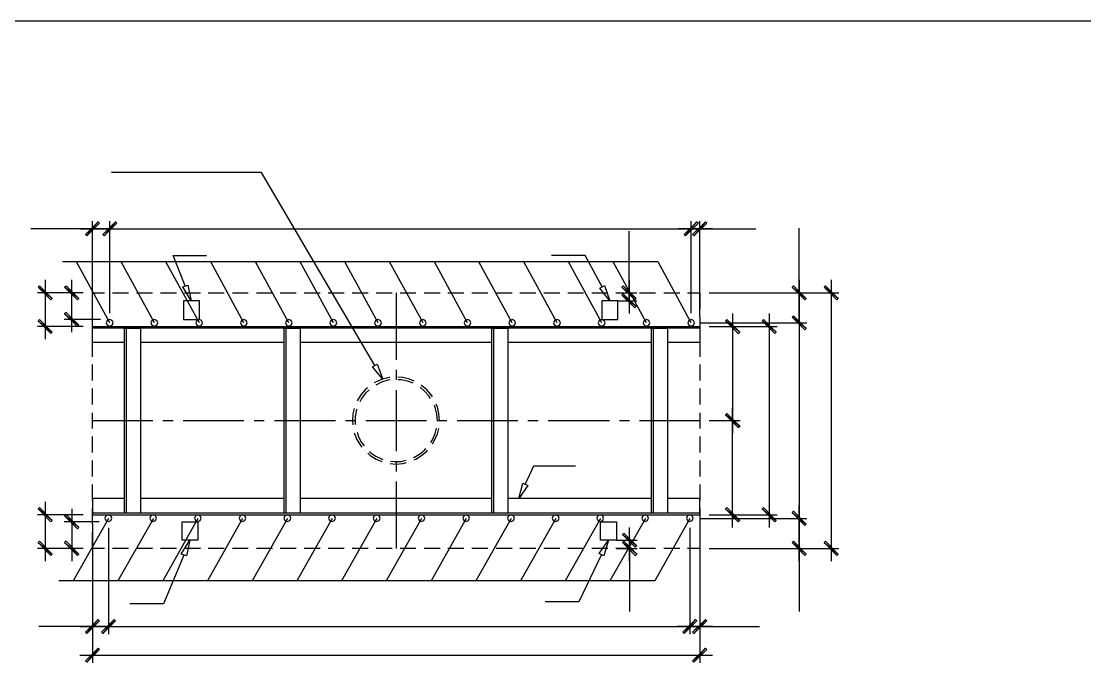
# Model space of a CAD drawing. Extents: x -1 to 315, y 0 to 224.
# Drawn here: x 183.76 to 227.8, y 194.61 to 221.19 of the extents above; entities that cross this region are included whole.
import ezdxf

# ---------------------------------------------------------------- set-up
doc = ezdxf.new("R2010")
doc.units = 0
doc.header["$MEASUREMENT"] = 0
doc.layers.add('UNDERLAY', color=8, linetype='Continuous')

msp = doc.modelspace()

# ---------------------------------------------------------------- linework, layer by layer
at = {"layer": 'UNDERLAY'}
for p, q in [((313.265, 221.191), (5.291, 221.191)), ((193.709, 214.919), (187.492, 214.919)), ((198.402, 206.933), (193.709, 214.919)), ((186.943, 212.88), (186.417, 212.354)), ((186.473, 212.298), (186.943, 212.88)), ((186.473, 212.298), (186.943, 212.88)), ((186.999, 212.824), (186.473, 212.298)), ((186.708, 208.949), (186.708, 212.914)), ((186.943, 212.88), (186.999, 212.824)), ((187.134, 212.354), (187.66, 212.88)), ((187.134, 212.354), (187.66, 212.88)), ((187.66, 212.88), (187.19, 212.298)), ((187.66, 212.88), (187.19, 212.298)), ((187.66, 212.88), (187.19, 212.298)), ((187.66, 212.88), (187.19, 212.298)), ((187.19, 212.298), (187.716, 212.824)), ((187.19, 212.298), (187.716, 212.824)), ((187.425, 209.095), (187.425, 212.914)), ((187.425, 209.095), (187.425, 212.914)), ((187.716, 212.824), (187.66, 212.88)), ((187.716, 212.824), (187.66, 212.88)), ((211.742, 212.88), (211.215, 212.354)), ((211.742, 212.88), (211.215, 212.354)), ((211.271, 212.298), (211.742, 212.88)), ((211.271, 212.298), (211.742, 212.88)), ((211.271, 212.298), (211.742, 212.88)), ((211.271, 212.298), (211.742, 212.88)), ((211.798, 212.824), (211.271, 212.298)), ((211.798, 212.824), (211.271, 212.298)), ((211.507, 209.095), (211.507, 212.914)), ((211.507, 209.095), (211.507, 212.914)), ((211.551, 212.354), (212.089, 212.88)), ((212.089, 212.88), (211.618, 212.298)), ((212.089, 212.88), (211.618, 212.298)), ((211.618, 212.298), (212.145, 212.824)), ((211.742, 212.88), (211.798, 212.824)), ((211.742, 212.88), (211.798, 212.824)), ((211.854, 208.949), (211.854, 212.914)), ((212.145, 212.824), (212.089, 212.88)), ((186.708, 212.589), (184.155, 212.589)), ((186.182, 212.589), (186.708, 212.589)), ((186.417, 212.354), (186.473, 212.298)), ((187.425, 212.589), (186.708, 212.589)), ((186.708, 212.589), (187.425, 212.589)), ((186.898, 212.589), (212.033, 212.589)), ((187.19, 212.298), (187.134, 212.354)), ((187.19, 212.298), (187.134, 212.354)), ((187.425, 212.589), (187.952, 212.589)), ((208.93, 209.935), (208.93, 212.5)), ((211.507, 212.589), (210.98, 212.589)), ((211.215, 212.354), (211.271, 212.298)), ((211.215, 212.354), (211.271, 212.298)), ((211.507, 212.589), (211.854, 212.589)), ((211.854, 212.589), (211.507, 212.589)), ((211.618, 212.298), (211.551, 212.354)), ((212.38, 212.589), (211.854, 212.589)), ((211.854, 212.589), (214.183, 212.589)), ((215.975, 209.935), (215.975, 212.623)), ((190.55, 210.226), (190.046, 211.48)), ((190.046, 211.48), (191.435, 211.48)), ((207.105, 211.491), (205.716, 211.491)), ((207.81, 210.192), (207.105, 211.491)), ((210.118, 211.223), (185.465, 211.223)), ((187.425, 208.691), (186.047, 211.223)), ((189.273, 208.691), (187.895, 211.223)), ((191.132, 208.691), (189.744, 211.223)), ((192.98, 208.691), (191.603, 211.223)), ((194.84, 208.691), (193.451, 211.223)), ((196.688, 208.691), (195.31, 211.223)), ((198.536, 208.691), (197.159, 211.223)), ((200.395, 208.691), (199.007, 211.223)), ((202.244, 208.691), (200.866, 211.223)), ((204.091, 208.691), (202.714, 211.223)), ((205.951, 208.691), (204.573, 211.223)), ((207.799, 208.691), (206.421, 211.223)), ((209.658, 208.691), (208.269, 211.223)), ((211.507, 208.691), (210.129, 211.223)), ((184.457, 210.17), (184.513, 210.226)), ((185.039, 209.7), (184.457, 210.17)), ((184.457, 210.17), (184.983, 209.643)), ((185.039, 209.7), (184.457, 210.17)), ((184.513, 210.226), (185.039, 209.7)), ((184.748, 210.473), (184.748, 208.019)), ((185.554, 210.17), (185.611, 210.226)), ((186.137, 209.7), (185.554, 210.17)), ((185.554, 210.17), (186.081, 209.643)), ((186.137, 209.7), (185.554, 210.17)), ((185.611, 210.226), (186.137, 209.7)), ((185.845, 208.311), (185.845, 210.473)), ((190.449, 210.181), (190.651, 210.259)), ((190.797, 209.61), (190.449, 210.181)), ((190.651, 210.259), (190.797, 209.61)), ((207.721, 210.136), (207.911, 210.237)), ((208.135, 209.61), (207.721, 210.136)), ((207.911, 210.237), (208.135, 209.61)), ((208.684, 210.226), (208.628, 210.17)), ((208.628, 210.17), (209.222, 209.7)), ((208.628, 210.17), (209.222, 209.7)), ((209.166, 209.643), (208.628, 210.17)), ((209.222, 209.7), (208.684, 210.226)), ((208.93, 210.473), (208.93, 209.935)), ((215.74, 210.226), (215.684, 210.17)), ((215.684, 210.17), (216.267, 209.7)), ((215.684, 210.17), (216.267, 209.7)), ((216.211, 209.643), (215.684, 210.17)), ((216.267, 209.7), (215.74, 210.226)), ((215.975, 210.473), (215.975, 209.935)), ((217.006, 210.17), (217.062, 210.226)), ((217.588, 209.7), (217.006, 210.17)), ((217.006, 210.17), (217.532, 209.643)), ((217.588, 209.7), (217.006, 210.17)), ((217.062, 210.226), (217.588, 209.7)), ((217.297, 210.473), (217.297, 198.824)), ((186.316, 209.935), (184.423, 209.935)), ((184.983, 209.643), (185.039, 209.7)), ((186.316, 209.935), (185.532, 209.935)), ((186.081, 209.643), (186.137, 209.7)), ((186.708, 209.935), (187.201, 209.935)), ((186.708, 209.274), (186.708, 209.935)), ((187.537, 209.935), (188.198, 209.935)), ((188.534, 209.935), (189.195, 209.935)), ((189.52, 209.935), (190.18, 209.935)), ((190.517, 209.935), (191.177, 209.935)), ((191.502, 209.935), (192.163, 209.935)), ((192.499, 209.935), (193.16, 209.935)), ((193.496, 209.935), (194.157, 209.935)), ((194.481, 209.935), (195.142, 209.935)), ((195.478, 209.935), (196.139, 209.935)), ((196.464, 209.935), (197.125, 209.935)), ((197.461, 209.935), (198.122, 209.935)), ((198.458, 209.935), (199.119, 209.935)), ((199.286, 209.935), (199.286, 207.168)), ((199.444, 209.935), (200.104, 209.935)), ((200.44, 209.935), (201.101, 209.935)), ((201.426, 209.935), (202.087, 209.935)), ((202.423, 209.935), (203.084, 209.935)), ((203.419, 209.935), (204.081, 209.935)), ((204.405, 209.935), (205.066, 209.935)), ((205.402, 209.935), (206.063, 209.935)), ((206.388, 209.935), (207.048, 209.935)), ((207.385, 209.935), (208.046, 209.935)), ((208.382, 209.935), (209.042, 209.935)), ((208.46, 209.935), (209.244, 209.935)), ((208.628, 209.845), (208.684, 209.901)), ((209.222, 209.375), (208.628, 209.845)), ((208.628, 209.845), (209.166, 209.319)), ((209.222, 209.375), (208.628, 209.845)), ((208.684, 209.901), (209.222, 209.375)), ((208.93, 209.61), (208.93, 209.935)), ((208.93, 209.935), (208.93, 209.61)), ((209.222, 209.7), (209.166, 209.643)), ((209.367, 209.935), (210.028, 209.935)), ((210.364, 209.935), (211.025, 209.935)), ((211.35, 209.935), (211.854, 209.935)), ((211.854, 209.935), (211.854, 209.274)), ((212.246, 209.935), (216.289, 209.935)), ((212.246, 209.935), (217.622, 209.935)), ((215.975, 208.691), (215.975, 209.935)), ((215.975, 209.935), (215.975, 208.691)), ((216.267, 209.7), (216.211, 209.643)), ((217.532, 209.643), (217.588, 209.7)), ((191.132, 209.61), (190.472, 209.61)), ((190.472, 209.61), (190.472, 208.837)), ((191.132, 208.837), (191.132, 209.61)), ((208.46, 209.61), (207.799, 209.61)), ((207.799, 209.61), (207.799, 208.837)), ((208.46, 208.837), (208.46, 209.61)), ((208.46, 209.61), (209.244, 209.61)), ((208.93, 209.61), (208.93, 209.083)), ((209.166, 209.319), (209.222, 209.375)), ((215.975, 209.229), (215.975, 200.067)), ((184.513, 208.837), (184.457, 208.781)), ((184.457, 208.781), (185.039, 208.311)), ((184.457, 208.781), (185.039, 208.311)), ((184.983, 208.255), (184.457, 208.781)), ((185.039, 208.311), (184.513, 208.837)), ((187.033, 208.837), (185.532, 208.837)), ((185.611, 209.128), (185.554, 209.072)), ((185.554, 209.072), (186.137, 208.602)), ((185.554, 209.072), (186.137, 208.602)), ((186.081, 208.546), (185.554, 209.072)), ((186.137, 208.602), (185.611, 209.128)), ((186.708, 208.288), (186.708, 208.949)), ((187.32, 208.796), (187.279, 208.697)), ((187.419, 208.837), (187.32, 208.796)), ((187.518, 208.796), (187.419, 208.837)), ((187.559, 208.697), (187.518, 208.796)), ((189.168, 208.796), (189.127, 208.697)), ((189.267, 208.837), (189.168, 208.796)), ((189.366, 208.796), (189.267, 208.837)), ((189.407, 208.697), (189.366, 208.796)), ((190.472, 208.837), (191.132, 208.837)), ((191.028, 208.796), (190.987, 208.697)), ((191.127, 208.837), (191.028, 208.796)), ((191.226, 208.796), (191.127, 208.837)), ((191.267, 208.697), (191.226, 208.796)), ((192.876, 208.796), (192.835, 208.697)), ((192.975, 208.837), (192.876, 208.796)), ((193.074, 208.796), (192.975, 208.837)), ((193.115, 208.697), (193.074, 208.796)), ((194.735, 208.796), (194.694, 208.697)), ((194.834, 208.837), (194.735, 208.796)), ((194.933, 208.796), (194.834, 208.837)), ((194.974, 208.697), (194.933, 208.796)), ((196.583, 208.796), (196.542, 208.697)), ((196.682, 208.837), (196.583, 208.796)), ((196.781, 208.796), (196.682, 208.837)), ((196.822, 208.697), (196.781, 208.796)), ((198.431, 208.796), (198.39, 208.697)), ((198.53, 208.837), (198.431, 208.796)), ((198.629, 208.796), (198.53, 208.837)), ((198.67, 208.697), (198.629, 208.796)), ((200.291, 208.796), (200.25, 208.697)), ((200.39, 208.837), (200.291, 208.796)), ((200.489, 208.796), (200.39, 208.837)), ((200.529, 208.697), (200.489, 208.796)), ((202.139, 208.796), (202.098, 208.697)), ((202.238, 208.837), (202.139, 208.796)), ((202.337, 208.796), (202.238, 208.837)), ((202.378, 208.697), (202.337, 208.796)), ((203.987, 208.796), (203.946, 208.697)), ((204.086, 208.837), (203.987, 208.796)), ((204.185, 208.796), (204.086, 208.837)), ((204.226, 208.697), (204.185, 208.796)), ((205.846, 208.796), (205.806, 208.697)), ((205.945, 208.837), (205.846, 208.796)), ((206.044, 208.796), (205.945, 208.837)), ((206.085, 208.697), (206.044, 208.796)), ((207.695, 208.796), (207.653, 208.697)), ((207.794, 208.837), (207.695, 208.796)), ((207.893, 208.796), (207.794, 208.837)), ((207.799, 208.837), (208.46, 208.837)), ((207.934, 208.697), (207.893, 208.796)), ((209.554, 208.796), (209.513, 208.697)), ((209.653, 208.837), (209.554, 208.796)), ((209.752, 208.796), (209.653, 208.837)), ((209.793, 208.697), (209.752, 208.796)), ((211.402, 208.796), (211.361, 208.697)), ((211.501, 208.837), (211.402, 208.796)), ((211.6, 208.796), (211.501, 208.837)), ((211.641, 208.697), (211.6, 208.796)), ((211.854, 208.949), (211.854, 208.288)), ((212.918, 208.781), (212.974, 208.837)), ((213.511, 208.311), (212.918, 208.781)), ((212.918, 208.781), (213.444, 208.255)), ((213.511, 208.311), (212.918, 208.781)), ((212.974, 208.837), (213.511, 208.311)), ((213.209, 209.083), (213.209, 204.121)), ((214.441, 208.781), (214.497, 208.837)), ((215.023, 208.311), (214.441, 208.781)), ((214.441, 208.781), (214.967, 208.255)), ((215.023, 208.311), (214.441, 208.781)), ((214.497, 208.837), (215.023, 208.311)), ((214.732, 209.083), (214.732, 200.212)), ((215.684, 208.927), (215.74, 208.983)), ((215.684, 208.927), (215.74, 208.983)), ((216.267, 208.456), (215.684, 208.927)), ((215.684, 208.927), (216.211, 208.4)), ((216.267, 208.456), (215.684, 208.927)), ((216.267, 208.456), (215.684, 208.927)), ((215.684, 208.927), (216.211, 208.4)), ((216.267, 208.456), (215.684, 208.927)), ((215.74, 208.983), (216.267, 208.456)), ((215.74, 208.983), (216.267, 208.456)), ((186.316, 208.546), (184.423, 208.546)), ((186.137, 208.602), (186.081, 208.546)), ((186.708, 207.885), (186.708, 208.546)), ((186.708, 208.546), (211.854, 208.546)), ((211.854, 208.478), (186.708, 208.478)), ((187.279, 208.697), (187.32, 208.598)), ((187.32, 208.598), (187.419, 208.557)), ((187.419, 208.557), (187.518, 208.598)), ((187.518, 208.598), (187.559, 208.697)), ((188.03, 200.806), (188.03, 208.478)), ((188.03, 208.478), (188.691, 208.478)), ((188.097, 208.478), (188.097, 200.806)), ((188.691, 208.478), (188.691, 200.806)), ((189.127, 208.697), (189.168, 208.598)), ((189.168, 208.598), (189.267, 208.557)), ((189.267, 208.557), (189.366, 208.598)), ((189.366, 208.598), (189.407, 208.697)), ((190.987, 208.697), (191.028, 208.598)), ((191.028, 208.598), (191.127, 208.557)), ((191.127, 208.557), (191.226, 208.598)), ((191.226, 208.598), (191.267, 208.697)), ((192.835, 208.697), (192.876, 208.598)), ((192.876, 208.598), (192.975, 208.557)), ((192.975, 208.557), (193.074, 208.598)), ((193.074, 208.598), (193.115, 208.697)), ((194.649, 200.806), (194.649, 208.478)), ((194.649, 208.478), (195.31, 208.478)), ((194.694, 208.697), (194.735, 208.598)), ((194.717, 208.478), (194.717, 200.806)), ((194.735, 208.598), (194.834, 208.557)), ((194.834, 208.557), (194.933, 208.598)), ((194.933, 208.598), (194.974, 208.697)), ((195.31, 208.478), (195.31, 200.806)), ((196.542, 208.697), (196.583, 208.598)), ((196.583, 208.598), (196.682, 208.557)), ((196.682, 208.557), (196.781, 208.598)), ((196.781, 208.598), (196.822, 208.697)), ((198.39, 208.697), (198.431, 208.598)), ((198.431, 208.598), (198.53, 208.557)), ((198.53, 208.557), (198.629, 208.598)), ((198.629, 208.598), (198.67, 208.697)), ((200.25, 208.697), (200.291, 208.598)), ((200.291, 208.598), (200.39, 208.557)), ((200.39, 208.557), (200.489, 208.598)), ((200.489, 208.598), (200.529, 208.697)), ((202.098, 208.697), (202.139, 208.598)), ((202.139, 208.598), (202.238, 208.557)), ((202.238, 208.557), (202.337, 208.598)), ((202.337, 208.598), (202.378, 208.697)), ((203.252, 200.806), (203.252, 208.478)), ((203.252, 208.478), (203.913, 208.478)), ((203.319, 208.478), (203.319, 200.806)), ((203.913, 208.478), (203.913, 200.806)), ((203.946, 208.697), (203.987, 208.598)), ((203.987, 208.598), (204.086, 208.557)), ((204.086, 208.557), (204.185, 208.598)), ((204.185, 208.598), (204.226, 208.697)), ((205.806, 208.697), (205.846, 208.598)), ((205.846, 208.598), (205.945, 208.557)), ((205.945, 208.557), (206.044, 208.598)), ((206.044, 208.598), (206.085, 208.697)), ((207.653, 208.697), (207.695, 208.598)), ((207.695, 208.598), (207.794, 208.557)), ((207.794, 208.557), (207.893, 208.598)), ((207.893, 208.598), (207.934, 208.697)), ((209.513, 208.697), (209.554, 208.598)), ((209.554, 208.598), (209.653, 208.557)), ((209.653, 208.557), (209.752, 208.598)), ((209.752, 208.598), (209.793, 208.697)), ((209.86, 200.806), (209.86, 208.478)), ((209.86, 208.478), (210.521, 208.478)), ((209.927, 208.478), (209.927, 200.806)), ((210.521, 208.478), (210.521, 200.806)), ((211.361, 208.697), (211.402, 208.598)), ((211.402, 208.598), (211.501, 208.557)), ((211.501, 208.557), (211.6, 208.598)), ((211.6, 208.598), (211.641, 208.697)), ((211.854, 208.546), (211.854, 207.885)), ((211.898, 208.691), (216.289, 208.691)), ((211.898, 208.691), (216.289, 208.691)), ((212.246, 208.546), (215.057, 208.546)), ((212.246, 208.546), (213.534, 208.546)), ((215.975, 208.691), (215.975, 208.165)), ((216.211, 208.4), (216.267, 208.456)), ((216.211, 208.4), (216.267, 208.456)), ((185.039, 208.311), (184.983, 208.255)), ((186.708, 207.291), (186.708, 207.952)), ((211.854, 207.952), (211.854, 207.291)), ((213.444, 208.255), (213.511, 208.311)), ((214.967, 208.255), (215.023, 208.311)), ((188.03, 207.885), (186.708, 207.885)), ((194.649, 207.885), (188.691, 207.885)), ((203.252, 207.885), (195.31, 207.885)), ((209.86, 207.885), (203.913, 207.885)), ((211.854, 207.885), (210.521, 207.885)), ((186.708, 206.306), (186.708, 206.966)), ((198.301, 206.877), (198.491, 206.989)), ((198.738, 206.362), (198.301, 206.877)), ((198.491, 206.989), (198.738, 206.362)), ((199.286, 206.743), (199.286, 206.328)), ((211.854, 206.966), (211.854, 206.306)), ((198.458, 206.249), (198.379, 206.205)), ((198.682, 206.238), (198.435, 206.115)), ((198.715, 206.362), (198.458, 206.249)), ((198.939, 206.317), (198.682, 206.238)), ((198.995, 206.429), (198.715, 206.362)), ((199.04, 206.328), (198.939, 206.317)), ((199.018, 206.429), (198.995, 206.429)), ((199.555, 206.429), (199.354, 206.44)), ((199.488, 206.339), (199.365, 206.339)), ((199.757, 206.283), (199.488, 206.339)), ((199.836, 206.362), (199.555, 206.429)), ((199.992, 206.193), (199.757, 206.283)), ((200.026, 206.283), (199.836, 206.362)), ((186.708, 205.309), (186.708, 205.97)), ((197.819, 205.712), (197.674, 205.466)), ((197.999, 205.925), (197.819, 205.712)), ((198.01, 205.779), (197.842, 205.555)), ((198.099, 206.003), (197.999, 205.925)), ((198.166, 205.925), (198.01, 205.779)), ((199.286, 205.902), (199.286, 203.382)), ((200.462, 205.869), (200.272, 206.037)), ((200.339, 206.104), (200.317, 206.115)), ((200.552, 205.925), (200.339, 206.104)), ((200.642, 205.667), (200.462, 205.869)), ((200.731, 205.712), (200.552, 205.925)), ((200.787, 205.623), (200.731, 205.712)), ((211.854, 205.97), (211.854, 205.309)), ((197.842, 205.555), (197.774, 205.421)), ((200.709, 205.566), (200.642, 205.667)), ((200.9, 205.186), (200.866, 205.275)), ((200.989, 205.208), (200.944, 205.32)), ((186.708, 204.312), (186.708, 204.973)), ((197.494, 204.928), (197.472, 204.648)), ((197.551, 205.152), (197.494, 204.928)), ((197.629, 205.051), (197.584, 204.782)), ((197.651, 205.118), (197.629, 205.051)), ((200.967, 204.917), (200.9, 205.186)), ((200.989, 204.648), (200.967, 204.917)), ((201.056, 204.928), (200.989, 205.208)), ((201.079, 204.648), (201.056, 204.928)), ((211.854, 204.973), (211.854, 204.312)), ((212.974, 204.939), (212.918, 204.883)), ((212.918, 204.883), (212.974, 204.939)), ((212.918, 204.883), (213.511, 204.413)), ((212.918, 204.883), (213.511, 204.413)), ((213.444, 204.356), (212.918, 204.883)), ((213.511, 204.413), (212.918, 204.883)), ((212.918, 204.883), (213.444, 204.356)), ((213.511, 204.413), (212.918, 204.883)), ((213.511, 204.413), (212.974, 204.939)), ((212.974, 204.939), (213.511, 204.413)), ((213.209, 200.212), (213.209, 205.174)), ((186.72, 204.648), (189.206, 204.648)), ((189.62, 204.648), (190.046, 204.648)), ((190.46, 204.648), (192.98, 204.648)), ((193.406, 204.648), (193.821, 204.648)), ((194.246, 204.648), (196.766, 204.648)), ((197.181, 204.648), (197.606, 204.648)), ((197.472, 204.648), (197.483, 204.469)), ((197.584, 204.782), (197.584, 204.513)), ((197.584, 204.513), (197.595, 204.48)), ((198.021, 204.648), (200.541, 204.648)), ((200.967, 204.648), (201.381, 204.648)), ((201.807, 204.648), (204.327, 204.648)), ((204.741, 204.648), (205.167, 204.648)), ((205.581, 204.648), (208.113, 204.648)), ((208.527, 204.648), (208.953, 204.648)), ((209.367, 204.648), (211.854, 204.648)), ((212.246, 204.648), (213.534, 204.648)), ((212.246, 204.648), (213.534, 204.648)), ((213.511, 204.413), (213.444, 204.356)), ((213.444, 204.356), (213.511, 204.413)), ((186.708, 203.326), (186.708, 203.987)), ((197.551, 204.133), (197.562, 204.099)), ((197.562, 204.099), (197.674, 203.83)), ((197.662, 204.166), (197.719, 203.976)), ((197.719, 203.976), (197.842, 203.741)), ((200.787, 203.853), (200.9, 204.111)), ((200.877, 203.83), (200.989, 204.099)), ((200.9, 204.111), (200.956, 204.334)), ((200.989, 204.099), (201.045, 204.323)), ((211.854, 203.987), (211.854, 203.326)), ((197.674, 203.83), (197.819, 203.595)), ((197.819, 203.595), (197.864, 203.539)), ((197.842, 203.741), (197.954, 203.595)), ((200.462, 203.416), (200.519, 203.483)), ((200.72, 203.741), (200.787, 203.853)), ((200.787, 203.685), (200.877, 203.83)), ((198.11, 203.293), (198.211, 203.192)), ((198.178, 203.36), (198.211, 203.326)), ((198.211, 203.326), (198.435, 203.169)), ((198.211, 203.192), (198.458, 203.046)), ((198.435, 203.169), (198.682, 203.057)), ((198.458, 203.046), (198.693, 202.946)), ((198.682, 203.057), (198.738, 203.035)), ((200.003, 203.102), (200.014, 203.113)), ((200.014, 203.113), (200.25, 203.248)), ((200.026, 203.024), (200.093, 203.046)), ((200.093, 203.046), (200.339, 203.192)), ((200.25, 203.248), (200.462, 203.416)), ((200.339, 203.192), (200.552, 203.382)), ((200.552, 203.382), (200.586, 203.416)), ((186.708, 202.329), (186.708, 202.99)), ((199.029, 202.867), (199.275, 202.844)), ((199.051, 202.968), (199.219, 202.946)), ((199.219, 202.946), (199.488, 202.957)), ((199.275, 202.844), (199.555, 202.867)), ((199.286, 202.968), (199.286, 202.542)), ((199.488, 202.957), (199.69, 203.001)), ((199.555, 202.867), (199.712, 202.912)), ((204.629, 202.004), (204.988, 202.766)), ((204.988, 202.766), (206.713, 202.766)), ((211.854, 202.99), (211.854, 202.329)), ((186.708, 201.344), (186.708, 202.004)), ((199.286, 202.128), (199.286, 199.35)), ((204.361, 201.411), (204.528, 202.049)), ((204.73, 201.96), (204.361, 201.411)), ((204.528, 202.049), (204.73, 201.96)), ((211.854, 202.004), (211.854, 201.344)), ((188.03, 201.411), (186.708, 201.411)), ((186.708, 201.411), (186.708, 200.739)), ((194.649, 201.411), (188.691, 201.411)), ((203.252, 201.411), (195.31, 201.411)), ((209.86, 201.411), (203.913, 201.411)), ((211.854, 201.411), (210.521, 201.411)), ((211.854, 200.739), (211.854, 201.411)), ((184.457, 200.985), (184.513, 201.041)), ((185.039, 200.504), (184.457, 200.985)), ((184.457, 200.985), (184.983, 200.448)), ((185.039, 200.504), (184.457, 200.985)), ((184.513, 201.041), (185.039, 200.504)), ((184.748, 201.276), (184.748, 198.824)), ((185.845, 200.985), (185.845, 198.824)), ((186.708, 200.347), (186.708, 201.007)), ((211.854, 201.007), (211.854, 200.347)), ((212.974, 201.041), (212.918, 200.985)), ((212.918, 200.985), (213.511, 200.504)), ((212.918, 200.985), (213.511, 200.504)), ((213.444, 200.448), (212.918, 200.985)), ((213.511, 200.504), (212.974, 201.041)), ((214.497, 201.041), (214.441, 200.985)), ((214.441, 200.985), (215.023, 200.504)), ((214.441, 200.985), (215.023, 200.504)), ((214.967, 200.448), (214.441, 200.985)), ((215.023, 200.504), (214.497, 201.041)), ((215.74, 200.896), (215.684, 200.84)), ((215.74, 200.896), (215.684, 200.84)), ((216.267, 200.358), (215.74, 200.896)), ((216.267, 200.358), (215.74, 200.896)), ((215.975, 200.593), (215.975, 201.131)), ((186.316, 200.739), (184.423, 200.739)), ((184.983, 200.448), (185.039, 200.504)), ((186.977, 200.448), (185.532, 200.448)), ((185.554, 200.694), (185.611, 200.75)), ((186.137, 200.212), (185.554, 200.694)), ((185.554, 200.694), (186.081, 200.156)), ((186.137, 200.212), (185.554, 200.694)), ((185.611, 200.75), (186.137, 200.212)), ((187.369, 200.593), (185.913, 198.006)), ((211.854, 200.806), (186.708, 200.806)), ((186.708, 200.739), (211.854, 200.739)), ((187.264, 200.698), (187.223, 200.599)), ((187.223, 200.599), (187.264, 200.5)), ((187.363, 200.739), (187.264, 200.698)), ((187.264, 200.5), (187.363, 200.459)), ((187.462, 200.698), (187.363, 200.739)), ((187.363, 200.459), (187.462, 200.5)), ((187.504, 200.599), (187.462, 200.698)), ((187.462, 200.5), (187.504, 200.599)), ((189.228, 200.593), (187.761, 198.006)), ((188.691, 200.806), (188.03, 200.806)), ((189.124, 200.698), (189.083, 200.599)), ((189.083, 200.599), (189.124, 200.5)), ((189.223, 200.739), (189.124, 200.698)), ((189.124, 200.5), (189.223, 200.459)), ((189.322, 200.698), (189.223, 200.739)), ((189.223, 200.459), (189.322, 200.5)), ((189.363, 200.599), (189.322, 200.698)), ((189.322, 200.5), (189.363, 200.599)), ((191.076, 200.593), (189.62, 198.006)), ((190.416, 199.686), (190.416, 200.448)), ((190.416, 200.448), (191.076, 200.448)), ((190.972, 200.698), (190.931, 200.599)), ((190.931, 200.599), (190.972, 200.5)), ((191.071, 200.739), (190.972, 200.698)), ((190.972, 200.5), (191.071, 200.459)), ((191.17, 200.698), (191.071, 200.739)), ((191.071, 200.459), (191.17, 200.5)), ((191.076, 200.448), (191.076, 199.686)), ((191.211, 200.599), (191.17, 200.698)), ((191.17, 200.5), (191.211, 200.599)), ((192.925, 200.593), (191.468, 198.006)), ((192.82, 200.698), (192.779, 200.599)), ((192.779, 200.599), (192.82, 200.5)), ((192.919, 200.739), (192.82, 200.698)), ((192.82, 200.5), (192.919, 200.459)), ((193.018, 200.698), (192.919, 200.739)), ((192.919, 200.459), (193.018, 200.5)), ((193.059, 200.599), (193.018, 200.698)), ((193.018, 200.5), (193.059, 200.599)), ((194.784, 200.593), (193.317, 198.006)), ((194.679, 200.698), (194.638, 200.599)), ((194.638, 200.599), (194.679, 200.5)), ((195.31, 200.806), (194.649, 200.806)), ((194.778, 200.739), (194.679, 200.698)), ((194.679, 200.5), (194.778, 200.459)), ((194.877, 200.698), (194.778, 200.739)), ((194.778, 200.459), (194.877, 200.5)), ((194.918, 200.599), (194.877, 200.698)), ((194.877, 200.5), (194.918, 200.599)), ((196.632, 200.593), (195.176, 198.006)), ((196.527, 200.698), (196.486, 200.599)), ((196.486, 200.599), (196.527, 200.5)), ((196.626, 200.739), (196.527, 200.698)), ((196.527, 200.5), (196.626, 200.459)), ((196.725, 200.698), (196.626, 200.739)), ((196.626, 200.459), (196.725, 200.5)), ((196.766, 200.599), (196.725, 200.698)), ((196.725, 200.5), (196.766, 200.599)), ((198.48, 200.593), (197.024, 198.006)), ((198.376, 200.698), (198.334, 200.599)), ((198.334, 200.599), (198.376, 200.5)), ((198.475, 200.739), (198.376, 200.698)), ((198.376, 200.5), (198.475, 200.459)), ((198.574, 200.698), (198.475, 200.739)), ((198.475, 200.459), (198.574, 200.5)), ((198.615, 200.599), (198.574, 200.698)), ((198.574, 200.5), (198.615, 200.599)), ((200.339, 200.593), (198.872, 198.006)), ((200.235, 200.698), (200.194, 200.599)), ((200.194, 200.599), (200.235, 200.5)), ((200.334, 200.739), (200.235, 200.698)), ((200.235, 200.5), (200.334, 200.459)), ((200.433, 200.698), (200.334, 200.739)), ((200.334, 200.459), (200.433, 200.5)), ((200.474, 200.599), (200.433, 200.698)), ((200.433, 200.5), (200.474, 200.599)), ((202.188, 200.593), (200.731, 198.006)), ((202.083, 200.698), (202.042, 200.599)), ((202.042, 200.599), (202.083, 200.5)), ((202.182, 200.739), (202.083, 200.698)), ((202.083, 200.5), (202.182, 200.459)), ((202.281, 200.698), (202.182, 200.739)), ((202.182, 200.459), (202.281, 200.5)), ((202.322, 200.599), (202.281, 200.698)), ((202.281, 200.5), (202.322, 200.599)), ((204.047, 200.593), (202.579, 198.006)), ((203.913, 200.806), (203.252, 200.806)), ((203.942, 200.698), (203.901, 200.599)), ((203.901, 200.599), (203.942, 200.5)), ((204.041, 200.739), (203.942, 200.698)), ((203.942, 200.5), (204.041, 200.459)), ((204.14, 200.698), (204.041, 200.739)), ((204.041, 200.459), (204.14, 200.5)), ((204.181, 200.599), (204.14, 200.698)), ((204.14, 200.5), (204.181, 200.599)), ((205.895, 200.593), (204.439, 198.006)), ((205.79, 200.698), (205.749, 200.599)), ((205.749, 200.599), (205.79, 200.5)), ((205.889, 200.739), (205.79, 200.698)), ((205.79, 200.5), (205.889, 200.459)), ((205.988, 200.698), (205.889, 200.739)), ((205.889, 200.459), (205.988, 200.5)), ((206.029, 200.599), (205.988, 200.698)), ((205.988, 200.5), (206.029, 200.599)), ((207.743, 200.593), (206.287, 198.006)), ((207.638, 200.698), (207.597, 200.599)), ((207.597, 200.599), (207.638, 200.5)), ((207.737, 200.739), (207.638, 200.698)), ((207.638, 200.5), (207.737, 200.459)), ((207.836, 200.698), (207.737, 200.739)), ((207.737, 200.459), (207.836, 200.5)), ((207.743, 199.686), (207.743, 200.448)), ((207.743, 200.448), (208.404, 200.448)), ((207.877, 200.599), (207.836, 200.698)), ((207.836, 200.5), (207.877, 200.599)), ((209.603, 200.593), (208.135, 198.006)), ((208.404, 200.448), (208.404, 199.686)), ((209.498, 200.698), (209.457, 200.599)), ((209.457, 200.599), (209.498, 200.5)), ((209.597, 200.739), (209.498, 200.698)), ((209.498, 200.5), (209.597, 200.459)), ((209.696, 200.698), (209.597, 200.739)), ((209.597, 200.459), (209.696, 200.5)), ((209.737, 200.599), (209.696, 200.698)), ((209.696, 200.5), (209.737, 200.599)), ((210.521, 200.806), (209.86, 200.806)), ((211.45, 200.593), (209.994, 198.006)), ((211.346, 200.698), (211.305, 200.599)), ((211.305, 200.599), (211.346, 200.5)), ((211.445, 200.739), (211.346, 200.698)), ((211.346, 200.5), (211.445, 200.459)), ((211.544, 200.698), (211.445, 200.739)), ((211.445, 200.459), (211.544, 200.5)), ((211.585, 200.599), (211.544, 200.698)), ((211.544, 200.5), (211.585, 200.599)), ((211.854, 200.593), (216.289, 200.593)), ((211.854, 200.593), (216.289, 200.593)), ((212.246, 200.739), (215.057, 200.739)), ((212.246, 200.739), (213.534, 200.739)), ((213.511, 200.504), (213.444, 200.448)), ((215.023, 200.504), (214.967, 200.448)), ((215.684, 200.84), (216.267, 200.358)), ((215.684, 200.84), (216.267, 200.358)), ((216.211, 200.302), (215.684, 200.84)), ((215.684, 200.84), (216.267, 200.358)), ((215.684, 200.84), (216.267, 200.358)), ((216.211, 200.302), (215.684, 200.84)), ((215.975, 200.593), (215.975, 199.35)), ((215.975, 199.35), (215.975, 200.593)), ((186.081, 200.156), (186.137, 200.212)), ((186.708, 200.347), (186.708, 195.799)), ((186.708, 200.347), (186.708, 194.612)), ((186.708, 199.35), (186.708, 200.011)), ((187.369, 200.201), (187.369, 195.799)), ((187.369, 200.201), (187.369, 195.799)), ((208.718, 199.977), (208.661, 199.921)), ((209.244, 199.451), (208.718, 199.977)), ((208.953, 199.686), (208.953, 200.212)), ((211.45, 200.201), (211.45, 195.799)), ((211.45, 200.201), (211.45, 195.799)), ((211.854, 200.347), (211.854, 195.799)), ((211.854, 200.347), (211.854, 194.612)), ((211.854, 200.011), (211.854, 199.35)), ((216.267, 200.358), (216.211, 200.302)), ((216.267, 200.358), (216.211, 200.302)), ((184.513, 199.652), (184.457, 199.596)), ((184.457, 199.596), (185.039, 199.114)), ((184.457, 199.596), (185.039, 199.114)), ((184.983, 199.059), (184.457, 199.596)), ((185.039, 199.114), (184.513, 199.652)), ((185.611, 199.652), (185.554, 199.596)), ((185.554, 199.596), (186.137, 199.114)), ((185.554, 199.596), (186.137, 199.114)), ((186.081, 199.059), (185.554, 199.596)), ((186.137, 199.114), (185.611, 199.652)), ((190.382, 199.114), (190.74, 199.686)), ((191.076, 199.686), (190.416, 199.686)), ((190.74, 199.686), (190.595, 199.036)), ((207.687, 199.137), (208.079, 199.686)), ((208.404, 199.686), (207.743, 199.686)), ((208.079, 199.686), (207.888, 199.047)), ((208.404, 199.686), (209.266, 199.686)), ((208.661, 199.921), (209.244, 199.451)), ((208.661, 199.921), (209.244, 199.451)), ((209.188, 199.395), (208.661, 199.921)), ((208.661, 199.596), (208.718, 199.652)), ((209.244, 199.114), (208.661, 199.596)), ((208.661, 199.596), (209.188, 199.059)), ((209.244, 199.114), (208.661, 199.596)), ((208.718, 199.652), (209.244, 199.114)), ((208.953, 199.686), (208.953, 199.35)), ((208.953, 199.35), (208.953, 199.686)), ((215.684, 199.596), (215.74, 199.652)), ((216.267, 199.114), (215.684, 199.596)), ((215.684, 199.596), (216.211, 199.059)), ((216.267, 199.114), (215.684, 199.596)), ((215.74, 199.652), (216.267, 199.114)), ((217.062, 199.652), (217.006, 199.596)), ((217.006, 199.596), (217.588, 199.114)), ((217.006, 199.596), (217.588, 199.114)), ((217.532, 199.059), (217.006, 199.596)), ((217.588, 199.114), (217.062, 199.652)), ((186.316, 199.35), (184.423, 199.35)), ((185.039, 199.114), (184.983, 199.059)), ((186.316, 199.35), (185.532, 199.35)), ((186.137, 199.114), (186.081, 199.059)), ((187.201, 199.35), (186.708, 199.35)), ((188.198, 199.35), (187.537, 199.35)), ((189.195, 199.35), (188.534, 199.35)), ((190.18, 199.35), (189.52, 199.35)), ((190.595, 199.036), (190.382, 199.114)), ((191.177, 199.35), (190.517, 199.35)), ((192.163, 199.35), (191.502, 199.35)), ((193.16, 199.35), (192.499, 199.35)), ((194.157, 199.35), (193.496, 199.35)), ((195.142, 199.35), (194.481, 199.35)), ((196.139, 199.35), (195.478, 199.35)), ((197.125, 199.35), (196.464, 199.35)), ((198.122, 199.35), (197.461, 199.35)), ((199.119, 199.35), (198.458, 199.35)), ((200.104, 199.35), (199.444, 199.35)), ((201.101, 199.35), (200.44, 199.35)), ((202.087, 199.35), (201.426, 199.35)), ((203.084, 199.35), (202.423, 199.35)), ((204.081, 199.35), (203.419, 199.35)), ((205.066, 199.35), (204.405, 199.35)), ((206.063, 199.35), (205.402, 199.35)), ((207.048, 199.35), (206.388, 199.35)), ((207.788, 199.092), (206.847, 197.132)), ((208.046, 199.35), (207.385, 199.35)), ((207.888, 199.047), (207.687, 199.137)), ((209.042, 199.35), (208.382, 199.35)), ((208.404, 199.35), (209.266, 199.35)), ((208.953, 198.824), (208.953, 199.35)), ((208.953, 199.35), (208.953, 196.729)), ((209.244, 199.451), (209.188, 199.395)), ((209.188, 199.059), (209.244, 199.114)), ((210.028, 199.35), (209.367, 199.35)), ((211.025, 199.35), (210.364, 199.35)), ((211.854, 199.35), (211.35, 199.35)), ((212.246, 199.35), (216.289, 199.35)), ((212.246, 199.35), (217.622, 199.35)), ((215.975, 198.824), (215.975, 199.35)), ((215.975, 199.35), (215.975, 196.74)), ((216.211, 199.059), (216.267, 199.114)), ((217.588, 199.114), (217.532, 199.059)), ((190.494, 199.07), (189.643, 197.054)), ((209.994, 198.006), (185.319, 198.006)), ((189.643, 197.054), (188.254, 197.054)), ((206.847, 197.132), (205.458, 197.132)), ((186.708, 196.113), (184.479, 196.113)), ((186.182, 196.113), (186.708, 196.113)), ((186.943, 196.404), (186.417, 195.878)), ((186.473, 195.822), (186.943, 196.404)), ((186.473, 195.822), (186.943, 196.404)), ((186.999, 196.348), (186.473, 195.822)), ((187.369, 196.113), (186.708, 196.113)), ((186.708, 196.113), (187.369, 196.113)), ((186.843, 196.113), (211.977, 196.113)), ((186.943, 196.404), (186.999, 196.348)), ((187.078, 195.878), (187.604, 196.404)), ((187.078, 195.878), (187.604, 196.404)), ((187.604, 196.404), (187.134, 195.822)), ((187.604, 196.404), (187.134, 195.822)), ((187.604, 196.404), (187.134, 195.822)), ((187.604, 196.404), (187.134, 195.822)), ((187.134, 195.822), (187.66, 196.348)), ((187.134, 195.822), (187.66, 196.348)), ((187.369, 196.113), (187.895, 196.113)), ((187.66, 196.348), (187.604, 196.404)), ((187.66, 196.348), (187.604, 196.404)), ((211.45, 196.113), (210.924, 196.113)), ((211.686, 196.404), (211.159, 195.878)), ((211.686, 196.404), (211.159, 195.878)), ((211.215, 195.822), (211.686, 196.404)), ((211.215, 195.822), (211.686, 196.404)), ((211.215, 195.822), (211.686, 196.404)), ((211.215, 195.822), (211.686, 196.404)), ((211.742, 196.348), (211.215, 195.822)), ((211.742, 196.348), (211.215, 195.822)), ((211.45, 196.113), (211.854, 196.113)), ((211.854, 196.113), (211.45, 196.113)), ((211.551, 195.878), (212.089, 196.404)), ((212.089, 196.404), (211.618, 195.822)), ((212.089, 196.404), (211.618, 195.822)), ((211.618, 195.822), (212.145, 196.348)), ((211.686, 196.404), (211.742, 196.348)), ((211.686, 196.404), (211.742, 196.348)), ((212.38, 196.113), (211.854, 196.113)), ((211.854, 196.113), (214.329, 196.113)), ((212.145, 196.348), (212.089, 196.404)), ((186.417, 195.878), (186.473, 195.822)), ((187.134, 195.822), (187.078, 195.878)), ((187.134, 195.822), (187.078, 195.878)), ((211.159, 195.878), (211.215, 195.822)), ((211.159, 195.878), (211.215, 195.822)), ((211.618, 195.822), (211.551, 195.878)), ((186.417, 194.69), (186.943, 195.217)), ((186.943, 195.217), (186.473, 194.634)), ((186.943, 195.217), (186.473, 194.634)), ((186.473, 194.634), (186.999, 195.161)), ((186.999, 195.161), (186.943, 195.217)), ((212.089, 195.217), (211.551, 194.69)), ((211.618, 194.634), (212.089, 195.217)), ((211.618, 194.634), (212.089, 195.217)), ((212.145, 195.161), (211.618, 194.634)), ((212.089, 195.217), (212.145, 195.161)), ((186.182, 194.926), (212.38, 194.926)), ((186.473, 194.634), (186.417, 194.69)), ((211.551, 194.69), (211.618, 194.634))]:
    msp.add_line(p, q, dxfattribs=at)

doc.saveas('drawing.dxf')
